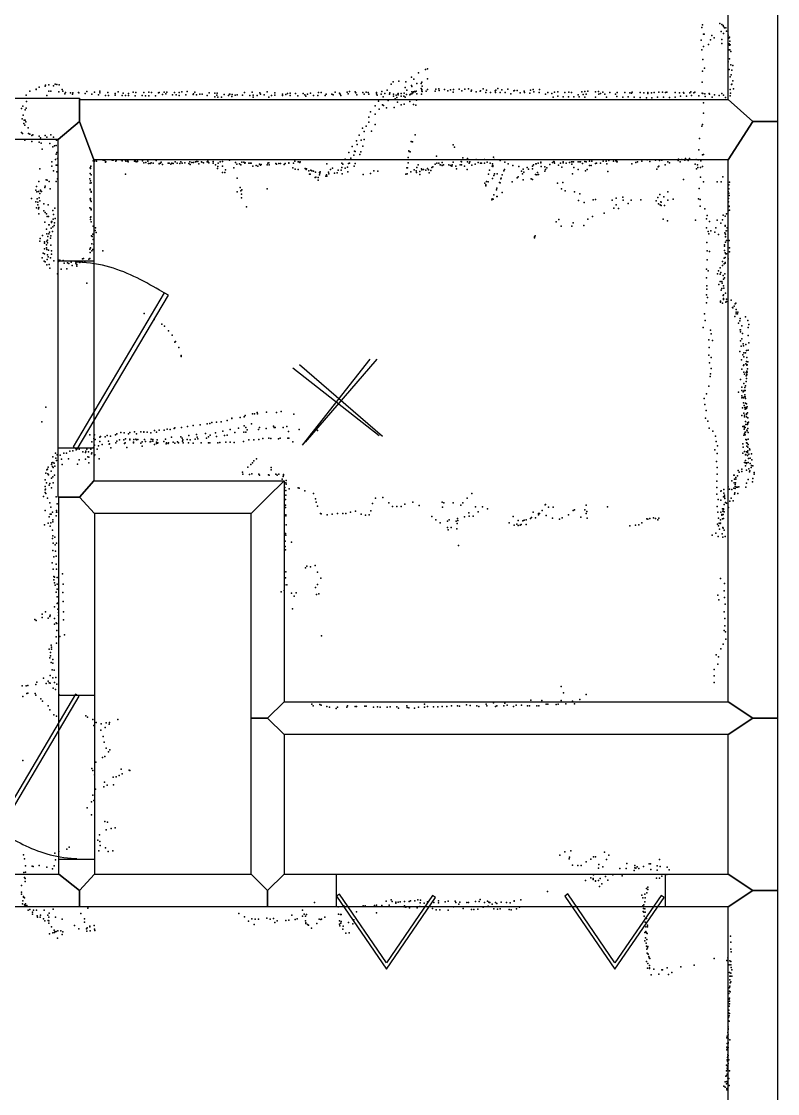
# Model space of a CAD drawing. Header units: millimetres. Extents: x 862 to 13566, y -25564 to -1880.
# Drawn here: x 10807 to 13566, y -9311 to -5397 of the extents above; entities that cross this region are included whole.
import ezdxf

# ---------------------------------------------------------------- set-up
doc = ezdxf.new("R2010")
doc.units = ezdxf.units.MM
for name, color, linetype in [('DOORS', 7, 'Continuous'), ('P', 9, 'Continuous'), ('PANOS', 10, 'Continuous'), ('ROOMS', 1, 'Continuous'), ('WALLS', 3, 'Continuous')]:
    doc.layers.add(name, color=color, linetype=linetype)

# ---------------------------------------------------------------- blocks, each defined once
blk = doc.blocks.new('7-Bifold_42')
for points in [[(-898.992, 30.3406), (-625.387, 430.985)], [(-625.387, 430.985), (-356.55, 38.1576), (-373.055, 26.8622)], [(350.975, 30.1593), (624.58, 430.804)], [(624.58, 430.804), (893.417, 37.9763), (876.912, 26.6809)], [(-625.37, 395.547), (-882.476, 19.0615), (-898.992, 30.3406)], [(-373.055, 26.8622), (-625.37, 395.547)], [(624.597, 395.366), (367.491, 18.8802), (350.975, 30.1593)], [(876.912, 26.6809), (624.597, 395.366)]]:
    blk.add_lwpolyline(points)
blk = doc.blocks.new('1-Standard_3C')
for points in [[(-403.982, 5.64828), (253.382, 394.931), (263.573, 377.722), (-393.791, -11.5606), (-403.982, 5.64828)], [(263.573, 377.722), (275.367, 357.142), (283.15, 343.495), (290.844, 329.879), (298.429, 316.269), (305.882, 302.642), (313.184, 288.973), (320.313, 275.239), (327.249, 261.416), (333.971, 247.479), (340.456, 233.405), (346.686, 219.17), (352.638, 204.75), (358.291, 190.121), (363.626, 175.258), (368.62, 160.139), (373.253, 144.738), (377.503, 129.032), (381.351, 112.998), (384.774, 96.6102), (387.752, 79.8457), (390.265, 62.6802), (392.29, 45.0899), (393.807, 27.0508), (395.085, -0.90191)]]:
    blk.add_lwpolyline(points)

msp = doc.modelspace()

# ---------------------------------------------------------------- linework, layer by layer
at = {"layer": 'DOORS'}
for points in [[(11070.5, -6271.29), (11070.5, -6954.88), (10940.5, -6954.88), (10940.5, -6271.29), (11070.5, -6271.29)], [(11073.5, -7856.06), (11073.5, -8456.06), (10943.5, -8456.06), (10943.5, -7856.06), (11073.5, -7856.06)], [(11955.9, -8509.93), (13155.9, -8509.93), (13155.9, -8629.93), (11955.9, -8629.93), (11955.9, -8509.93)]]:
    msp.add_lwpolyline(points, dxfattribs=at)
at = {"layer": 'P'}
for p in [(13289, -5419), (13292, -5409), (13355, -5405), (13360, -5434), (13363, -5408), (13367, -5412), (13369, -5415), (13372, -5420), (13377, -5420), (13380, -5433), (13287, -5465), (13295, -5443), (13298, -5443), (13321, -5464), (13326, -5448), (13335, -5457), (13362, -5463), (13362, -5477), (13369, -5441), (13386, -5447), (13388, -5458), (13389, -5479), (13391, -5455), (13392, -5469), (13290, -5501), (13296, -5488), (13314, -5481), (13388, -5501), (13391, -5484), (13392, -5501), (13393, -5483), (13395, -5507), (13293, -5536), (13386, -5545), (13391, -5534), (13395, -5555), (12256, -5585), (12281, -5573), (12289, -5570), (13292, -5578), (13299, -5568), (13389, -5572), (13397, -5592), (13399, -5575), (13402, -5558), (10894, -5633), (10895, -5630), (10907, -5629), (10924, -5632), (10930, -5626), (10936, -5627), (10945, -5629), (12156, -5626), (12163, -5617), (12184, -5615), (12210, -5617), (12230, -5601), (12230, -5631), (12231, -5635), (12239, -5608), (12250, -5624), (12265, -5624), (12268, -5619), (12269, -5633), (12289, -5606), (13291, -5619), (13393, -5599), (13398, -5627), (13399, -5626), (13403, -5614), (10824, -5666), (10838, -5652), (10861, -5644), (10861, -5645), (10872, -5637), (10900, -5667), (10907, -5651), (10914, -5652), (10943, -5654), (10955, -5646), (10958, -5651), (10965, -5661), (10968, -5657), (10986, -5658), (10993, -5663), (10995, -5658), (11015, -5657), (11016, -5658), (11040, -5660), (11045, -5653), (11064, -5662), (11074, -5655), (11088, -5665), (11093, -5652), (11093, -5658), (11113, -5668), (11122, -5657), (11125, -5667), (11149, -5660), (11149, -5666), (11160, -5654), (11174, -5667), (11178, -5659), (11186, -5668), (11197, -5660), (11198, -5667), (11215, -5655), (11222, -5669), (11224, -5657), (11247, -5667), (11253, -5656), (11260, -5669), (11272, -5655), (11272, -5669), (11281, -5656), (11296, -5669), (11307, -5658), (11309, -5656), (11321, -5664), (11328, -5655), (11334, -5661), (11337, -5655), (11358, -5665), (11365, -5656), (11372, -5665), (11382, -5657), (11383, -5667), (11392, -5654), (11407, -5665), (11411, -5653), (11433, -5664), (11435, -5661), (11439, -5655), (11446, -5665), (11458, -5663), (11466, -5662), (11485, -5667), (11492, -5658), (11512, -5659), (11512, -5672), (11520, -5666), (11521, -5659), (11524, -5673), (11537, -5673), (11547, -5664), (11562, -5668), (11566, -5663), (11567, -5662), (11575, -5671), (11576, -5664), (11587, -5666), (11594, -5665), (11613, -5666), (11621, -5656), (11640, -5668), (11649, -5655), (11653, -5666), (11653, -5673), (11667, -5668), (11677, -5658), (11679, -5663), (11692, -5665), (11704, -5654), (11710, -5674), (11719, -5667), (11732, -5658), (11732, -5666), (11760, -5662), (11760, -5667), (11772, -5664), (11778, -5660), (11787, -5668), (11788, -5659), (11807, -5660), (11815, -5669), (11835, -5660), (11841, -5665), (11845, -5670), (11851, -5662), (11862, -5659), (11872, -5667), (11888, -5668), (11891, -5656), (11900, -5656), (11915, -5667), (11919, -5663), (11939, -5662), (11944, -5665), (11952, -5655), (11967, -5659), (11970, -5663), (11972, -5667), (11995, -5655), (11999, -5661), (12004, -5653), (12024, -5654), (12027, -5658), (12031, -5665), (12052, -5656), (12058, -5662), (12065, -5655), (12072, -5656), (12074, -5662), (12102, -5657), (12103, -5661), (12105, -5666), (12119, -5663), (12122, -5653), (12127, -5672), (12133, -5660), (12141, -5648), (12150, -5662), (12151, -5658), (12164, -5670), (12165, -5662), (12174, -5666), (12176, -5675), (12180, -5663), (12181, -5665), (12182, -5660), (12192, -5660), (12193, -5670), (12202, -5670), (12203, -5659), (12207, -5638), (12207, -5673), (12212, -5664), (12213, -5648), (12224, -5665), (12226, -5662), (12231, -5654), (12231, -5661), (12235, -5658), (12238, -5654), (12241, -5653), (12243, -5654), (12247, -5652), (12249, -5661), (12265, -5642), (12266, -5662), (12268, -5645), (12268, -5647), (12268, -5652), (12269, -5653), (12284, -5652), (12289, -5645), (12316, -5652), (12319, -5644), (12330, -5643), (12331, -5649), (12351, -5645), (12363, -5650), (12373, -5647), (12382, -5655), (12383, -5645), (12404, -5644), (12414, -5650), (12425, -5644), (12438, -5643), (12448, -5652), (12449, -5648), (12466, -5654), (12481, -5652), (12482, -5650), (12492, -5643), (12501, -5656), (12504, -5648), (12518, -5656), (12535, -5650), (12537, -5657), (12538, -5648), (12545, -5642), (12554, -5656), (12560, -5647), (12572, -5657), (12581, -5644), (12593, -5661), (12604, -5650), (12606, -5649), (12616, -5649), (12626, -5658), (12641, -5652), (12643, -5657), (12662, -5659), (12664, -5648), (12674, -5646), (12677, -5654), (12696, -5656), (12697, -5646), (12719, -5663), (12728, -5657), (12742, -5660), (12747, -5673), (12752, -5655), (12764, -5654), (12764, -5670), (12784, -5672), (12789, -5656), (12803, -5672), (12804, -5655), (12814, -5656), (12822, -5672), (12838, -5665), (12842, -5672), (12851, -5654), (12857, -5664), (12862, -5653), (12862, -5673), (12868, -5662), (12873, -5651), (12901, -5654), (12901, -5674), (12913, -5653), (12914, -5662), (12920, -5660), (12928, -5655), (12935, -5663), (12941, -5674), (12954, -5657), (12974, -5662), (12979, -5671), (12980, -5656), (13001, -5673), (13008, -5657), (13021, -5672), (13027, -5658), (13033, -5659), (13035, -5655), (13043, -5674), (13064, -5657), (13065, -5675), (13078, -5658), (13092, -5656), (13093, -5660), (13106, -5658), (13115, -5657), (13128, -5674), (13132, -5655), (13146, -5655), (13150, -5674), (13157, -5657), (13162, -5655), (13172, -5675), (13192, -5657), (13192, -5673), (13208, -5658), (13212, -5670), (13222, -5657), (13224, -5659), (13233, -5670), (13246, -5658), (13249, -5654), (13252, -5667), (13260, -5658), (13264, -5655), (13278, -5669), (13291, -5659), (13293, -5660), (13301, -5661), (13302, -5671), (13316, -5660), (13317, -5662), (13327, -5673), (13336, -5665), (13353, -5668), (13362, -5660), (13369, -5666), (13376, -5675), (13393, -5645), (13393, -5669), (13394, -5659), (13405, -5643), (10812, -5706), (10824, -5714), (10825, -5689), (12098, -5705), (12110, -5688), (12124, -5702), (12128, -5704), (12139, -5713), (12145, -5686), (12167, -5711), (12170, -5679), (12179, -5692), (12193, -5701), (12203, -5699), (12224, -5689), (12237, -5700), (12246, -5703), (12248, -5685), (13088, -5676), (13107, -5676), (13295, -5694), (10807, -5715), (10810, -5753), (10813, -5739), (10821, -5720), (12074, -5747), (12080, -5727), (12097, -5735), (12112, -5717), (13295, -5732), (10816, -5770), (10817, -5757), (10819, -5776), (10820, -5757), (10823, -5763), (10831, -5785), (12051, -5787), (12065, -5779), (12074, -5765), (12098, -5773), (13290, -5779), (13292, -5773), (10807, -5803), (10811, -5806), (10819, -5830), (10833, -5806), (10837, -5809), (10845, -5813), (10849, -5811), (10872, -5816), (10876, -5822), (10893, -5813), (10899, -5820), (10914, -5811), (10924, -5819), (10935, -5830), (12039, -5812), (12046, -5830), (12058, -5799), (12058, -5828), (12084, -5798), (12244, -5811), (13281, -5825), (10845, -5835), (10871, -5838), (10879, -5841), (10882, -5863), (10910, -5843), (10922, -5855), (10927, -5851), (10934, -5850), (12014, -5853), (12022, -5871), (12029, -5833), (12032, -5846), (12052, -5852), (12220, -5870), (12229, -5835), (12232, -5836), (12234, -5837), (12382, -5848), (12387, -5856), (13279, -5866), (10918, -5909), (10931, -5901), (10933, -5882), (10936, -5875), (10939, -5897), (11069, -5906), (11074, -5907), (11075, -5903), (11081, -5907), (11105, -5903), (11111, -5905), (11115, -5909), (11138, -5904), (11141, -5904), (11151, -5907), (11152, -5905), (11171, -5902), (11174, -5906), (11187, -5905), (11188, -5907), (11194, -5907), (11195, -5905), (11196, -5909), (11219, -5907), (11223, -5907), (11226, -5910), (11230, -5907), (11230, -5908), (11249, -5906), (11268, -5907), (11298, -5905), (11368, -5910), (11388, -5910), (11421, -5910), (11442, -5910), (11446, -5908), (11451, -5908), (11464, -5909), (11484, -5910), (11487, -5907), (11507, -5908), (11532, -5910), (11541, -5908), (11566, -5904), (11804, -5907), (11817, -5910), (11818, -5910), (11824, -5909), (11988, -5900), (12001, -5875), (12009, -5896), (12020, -5885), (12024, -5872), (12042, -5883), (12045, -5873), (12218, -5894), (12221, -5872), (12225, -5873), (12321, -5889), (12411, -5908), (12413, -5909), (12418, -5895), (12435, -5897), (12435, -5910), (12443, -5910), (12466, -5901), (12497, -5901), (12529, -5892), (12532, -5901), (12554, -5905), (12749, -5908), (12751, -5909), (12783, -5909), (12814, -5909), (12816, -5910), (12821, -5910), (12838, -5910), (12844, -5909), (12847, -5909), (12862, -5908), (12868, -5910), (12880, -5907), (12888, -5907), (12930, -5907), (12940, -5907), (12950, -5905), (12967, -5907), (12976, -5906), (12978, -5905), (12979, -5910), (12981, -5910), (13055, -5910), (13070, -5907), (13090, -5902), (13100, -5908), (13121, -5904), (13135, -5905), (13143, -5903), (13166, -5910), (13203, -5905), (13204, -5900), (13211, -5909), (13216, -5901), (13227, -5904), (13230, -5898), (13240, -5905), (13245, -5897), (13269, -5901), (13276, -5902), (13286, -5906), (13292, -5884), (13296, -5883), (10874, -5935), (10918, -5926), (10924, -5942), (10933, -5922), (10936, -5922), (10936, -5946), (11058, -5931), (11059, -5934), (11060, -5925), (11060, -5927), (11113, -5911), (11254, -5913), (11261, -5912), (11271, -5916), (11276, -5916), (11280, -5913), (11288, -5915), (11309, -5916), (11309, -5917), (11314, -5915), (11317, -5911), (11321, -5919), (11342, -5915), (11344, -5915), (11346, -5914), (11352, -5918), (11356, -5914), (11360, -5916), (11375, -5914), (11385, -5916), (11393, -5914), (11403, -5913), (11418, -5916), (11423, -5919), (11429, -5912), (11435, -5912), (11454, -5917), (11465, -5911), (11471, -5913), (11489, -5912), (11491, -5913), (11506, -5915), (11515, -5921), (11522, -5934), (11524, -5927), (11525, -5915), (11540, -5926), (11540, -5948), (11549, -5949), (11551, -5939), (11582, -5931), (11588, -5912), (11593, -5918), (11602, -5917), (11608, -5920), (11611, -5911), (11618, -5911), (11622, -5914), (11623, -5913), (11637, -5914), (11642, -5915), (11645, -5915), (11651, -5925), (11663, -5923), (11670, -5925), (11675, -5918), (11679, -5922), (11682, -5919), (11703, -5921), (11706, -5914), (11710, -5913), (11711, -5921), (11735, -5916), (11738, -5918), (11746, -5916), (11752, -5916), (11765, -5919), (11769, -5916), (11782, -5913), (11783, -5914), (11797, -5932), (11799, -5914), (11806, -5936), (11816, -5938), (11823, -5912), (11842, -5934), (11846, -5937), (11847, -5935), (11856, -5943), (11863, -5940), (11867, -5943), (11873, -5944), (11880, -5947), (11895, -5949), (11897, -5946), (11921, -5917), (11927, -5947), (11934, -5937), (11942, -5933), (11963, -5940), (11974, -5940), (11976, -5915), (11976, -5930), (11980, -5918), (11988, -5933), (11996, -5929), (11998, -5946), (12000, -5916), (12004, -5915), (12021, -5926), (12025, -5916), (12093, -5943), (12107, -5944), (12213, -5932), (12216, -5931), (12218, -5913), (12228, -5946), (12240, -5939), (12247, -5942), (12248, -5948), (12250, -5930), (12255, -5920), (12261, -5945), (12267, -5935), (12268, -5939), (12274, -5937), (12283, -5940), (12289, -5934), (12292, -5939), (12301, -5941), (12304, -5930), (12308, -5928), (12317, -5918), (12322, -5914), (12330, -5914), (12335, -5920), (12336, -5921), (12342, -5912), (12342, -5923), (12347, -5920), (12366, -5921), (12373, -5923), (12377, -5926), (12379, -5921), (12382, -5911), (12392, -5925), (12394, -5935), (12408, -5920), (12413, -5920), (12424, -5926), (12433, -5937), (12441, -5915), (12450, -5922), (12463, -5918), (12473, -5912), (12482, -5914), (12485, -5915), (12496, -5915), (12506, -5911), (12515, -5940), (12517, -5914), (12524, -5925), (12526, -5917), (12527, -5923), (12527, -5927), (12567, -5943), (12569, -5938), (12571, -5911), (12583, -5917), (12600, -5923), (12622, -5927), (12632, -5944), (12638, -5936), (12640, -5947), (12652, -5930), (12657, -5936), (12671, -5925), (12672, -5935), (12675, -5920), (12684, -5917), (12685, -5917), (12690, -5949), (12692, -5915), (12702, -5911), (12702, -5913), (12703, -5927), (12716, -5944), (12717, -5928), (12719, -5937), (12724, -5932), (12735, -5919), (12744, -5912), (12752, -5914), (12766, -5922), (12774, -5915), (12779, -5929), (12783, -5913), (12794, -5914), (12806, -5912), (12815, -5918), (12822, -5930), (12838, -5938), (12854, -5916), (12865, -5942), (12871, -5938), (12879, -5923), (12886, -5923), (12902, -5916), (12905, -5914), (12920, -5915), (12943, -5917), (12947, -5945), (13034, -5917), (13049, -5912), (13125, -5936), (13130, -5928), (13132, -5925), (13156, -5921), (13172, -5913), (13265, -5918), (13270, -5935), (13274, -5920), (13275, -5930), (13285, -5930), (13292, -5927), (10870, -5981), (10897, -5975), (10901, -5977), (10908, -5981), (10933, -5981), (10938, -5972), (11056, -5972), (11058, -5952), (11058, -5988), (11059, -5979), (11061, -5957), (11061, -5986), (11186, -5955), (11594, -5969), (11858, -5955), (11860, -5955), (11879, -5967), (11881, -5965), (11889, -5967), (11889, -5977), (11895, -5957), (11896, -5951), (11917, -5962), (11920, -5957), (11921, -5962), (11928, -5954), (11949, -5951), (11959, -5950), (11977, -5953), (12054, -5956), (12080, -5952), (12210, -5955), (12214, -5953), (12260, -5956), (12294, -5950), (12498, -5988), (12504, -5981), (12510, -5982), (12511, -5955), (12526, -5970), (12531, -5959), (12533, -5954), (12543, -5954), (12551, -5985), (12554, -5986), (12556, -5972), (12557, -5969), (12561, -5957), (12598, -5983), (12616, -5968), (12619, -5964), (12635, -5953), (12638, -5975), (12667, -5972), (12672, -5974), (12683, -5956), (12688, -5957), (12694, -5956), (12763, -5987), (12782, -5985), (12818, -5953), (13223, -5974), (13284, -5966), (13296, -5982), (13345, -5982), (13360, -5983), (13366, -5964), (13390, -5984), (10859, -6013), (10862, -6000), (10863, -6019), (10869, -6018), (10874, -6025), (10877, -6013), (10877, -6016), (10880, -6018), (10892, -6003), (10894, -5999), (10912, -6008), (11058, -6009), (11058, -6012), (11061, -6018), (11061, -6020), (11594, -6019), (11605, -6003), (11608, -6016), (11611, -6012), (11704, -6008), (12501, -5993), (12501, -5997), (12540, -6012), (12541, -6006), (12561, -6021), (12778, -6008), (12791, -6016), (12825, -6019), (12844, -6027), (13166, -6019), (13280, -6007), (13386, -5994), (13386, -6018), (13388, -5993), (13388, -6008), (13388, -6024), (10843, -6043), (10860, -6056), (10864, -6045), (10867, -6057), (10867, -6066), (10872, -6041), (10874, -6052), (10889, -6063), (11058, -6045), (11059, -6043), (11059, -6050), (11061, -6054), (11610, -6028), (11610, -6041), (12523, -6048), (12524, -6045), (12528, -6046), (12530, -6030), (12542, -6036), (12543, -6036), (12840, -6051), (12860, -6058), (12893, -6048), (12901, -6047), (12962, -6050), (12977, -6042), (12977, -6066), (13001, -6039), (13002, -6050), (13021, -6062), (13031, -6049), (13067, -6048), (13123, -6052), (13129, -6040), (13131, -6063), (13136, -6029), (13138, -6066), (13140, -6056), (13141, -6057), (13151, -6037), (13165, -6050), (13185, -6046), (13277, -6045), (13283, -6047), (13387, -6043), (13387, -6056), (13389, -6032), (10862, -6077), (10869, -6081), (10870, -6076), (10870, -6100), (10889, -6089), (10894, -6095), (10898, -6099), (10904, -6067), (10922, -6087), (10924, -6102), (10929, -6079), (11057, -6078), (11060, -6080), (11061, -6083), (11061, -6085), (11628, -6074), (12933, -6097), (12968, -6079), (12985, -6080), (13141, -6069), (13153, -6069), (13283, -6071), (13301, -6081), (13309, -6105), (13367, -6104), (13379, -6099), (13385, -6088), (13389, -6071), (13389, -6073), (13391, -6086), (10892, -6130), (10901, -6109), (10906, -6109), (10907, -6139), (10908, -6139), (10917, -6128), (10917, -6131), (10918, -6128), (10923, -6119), (10926, -6142), (10928, -6132), (10930, -6116), (11059, -6113), (11059, -6120), (11060, -6110), (11061, -6129), (11068, -6145), (12758, -6129), (12768, -6120), (12776, -6144), (12815, -6145), (12820, -6132), (12859, -6142), (12874, -6119), (12891, -6109), (13148, -6119), (13164, -6125), (13266, -6122), (13306, -6118), (13317, -6127), (13346, -6122), (13359, -6134), (13365, -6121), (13375, -6108), (13375, -6142), (13375, -6145), (10884, -6178), (10898, -6156), (10900, -6172), (10903, -6182), (10907, -6173), (10909, -6166), (10914, -6180), (10915, -6152), (10920, -6164), (10922, -6147), (11062, -6180), (11065, -6182), (11067, -6174), (11076, -6160), (11077, -6151), (11079, -6167), (12679, -6184), (12681, -6180), (13306, -6151), (13313, -6164), (13315, -6172), (13322, -6162), (13337, -6166), (13341, -6150), (13350, -6175), (13373, -6169), (13376, -6174), (13376, -6182), (13376, -6183), (13378, -6161), (13382, -6150), (13384, -6161), (10874, -6199), (10875, -6189), (10891, -6202), (10891, -6206), (10898, -6213), (10898, -6223), (10899, -6199), (10902, -6196), (10902, -6205), (10913, -6188), (10914, -6214), (11064, -6209), (11068, -6193), (11071, -6210), (12679, -6187), (13308, -6204), (13372, -6213), (13372, -6218), (13376, -6203), (13379, -6197), (13389, -6197), (10882, -6260), (10886, -6243), (10891, -6227), (10891, -6246), (10899, -6230), (10902, -6249), (10905, -6257), (10906, -6232), (10913, -6260), (10916, -6234), (10917, -6247), (11033, -6262), (11056, -6229), (11056, -6262), (11058, -6240), (11059, -6224), (11064, -6234), (11067, -6230), (11104, -6235), (13309, -6235), (13317, -6237), (13371, -6261), (13372, -6233), (13374, -6242), (13375, -6259), (13377, -6246), (13379, -6246), (13390, -6238), (13391, -6224), (10890, -6272), (10893, -6275), (10900, -6286), (10901, -6266), (10908, -6285), (10911, -6298), (10925, -6271), (10942, -6269), (10942, -6274), (10947, -6269), (10952, -6301), (10959, -6270), (10963, -6279), (10973, -6300), (10975, -6278), (10980, -6281), (10988, -6276), (10992, -6288), (11004, -6274), (11005, -6279), (11008, -6284), (11009, -6285), (11009, -6290), (11015, -6272), (11020, -6277), (11028, -6273), (11030, -6264), (11038, -6273), (11053, -6265), (13307, -6301), (13309, -6267), (13356, -6297), (13365, -6273), (13365, -6288), (13371, -6282), (13374, -6277), (13375, -6279), (13386, -6264), (10938, -6318), (13306, -6333), (13312, -6307), (13347, -6318), (13350, -6307), (13356, -6320), (13359, -6314), (13367, -6324), (13368, -6338), (13372, -6333), (13373, -6319), (11046, -6353), (13308, -6362), (13308, -6375), (13352, -6357), (13356, -6346), (13360, -6378), (13362, -6372), (13363, -6346), (13364, -6352), (13368, -6362), (13370, -6371), (13306, -6395), (13310, -6405), (13357, -6418), (13367, -6398), (13368, -6408), (13368, -6412), (13369, -6395), (13376, -6389), (13380, -6411), (13380, -6419), (13397, -6415), (13306, -6424), (13357, -6422), (13365, -6426), (13377, -6422), (13401, -6441), (13402, -6442), (13407, -6437), (13411, -6428), (13413, -6425), (13415, -6449), (13415, -6458), (11255, -6463), (11291, -6485), (13299, -6464), (13302, -6489), (13410, -6474), (13415, -6465), (13419, -6465), (13421, -6459), (13428, -6490), (13429, -6482), (13449, -6476), (13457, -6489), (11319, -6502), (11329, -6510), (11344, -6526), (13294, -6514), (13321, -6524), (13423, -6498), (13429, -6523), (13430, -6523), (13430, -6530), (13435, -6508), (13438, -6536), (13459, -6515), (13461, -6503), (11357, -6542), (11367, -6568), (11369, -6565), (13315, -6560), (13323, -6538), (13328, -6562), (13430, -6563), (13435, -6556), (13440, -6574), (13459, -6543), (13461, -6570), (11381, -6588), (13316, -6588), (13428, -6602), (13433, -6582), (13439, -6614), (13441, -6581), (13443, -6607), (13449, -6607), (13450, -6577), (13453, -6598), (13459, -6597), (11390, -6617), (11390, -6620), (13315, -6616), (13317, -6643), (13324, -6624), (13434, -6633), (13441, -6653), (13443, -6621), (13443, -6651), (13450, -6647), (13453, -6639), (13454, -6624), (13454, -6652), (13455, -6651), (13457, -6640), (13320, -6693), (13321, -6683), (13323, -6664), (13435, -6667), (13443, -6678), (13445, -6685), (13451, -6679), (13451, -6691), (13454, -6674), (13454, -6685), (13454, -6687), (13455, -6678), (13456, -6665), (13315, -6728), (13431, -6704), (13436, -6732), (13443, -6719), (13449, -6727), (13451, -6712), (13452, -6700), (13306, -6756), (13423, -6751), (13435, -6771), (13436, -6745), (13436, -6764), (13439, -6770), (13440, -6749), (13441, -6748), (13442, -6771), (13444, -6745), (13445, -6768), (13446, -6734), (13446, -6760), (13447, -6744), (13447, -6767), (10896, -6805), (13298, -6773), (13301, -6795), (13438, -6808), (13442, -6790), (13444, -6799), (13446, -6807), (13449, -6773), (13449, -6791), (13450, -6806), (13453, -6793), (13453, -6810), (13455, -6804), (11575, -6846), (11575, -6847), (11605, -6843), (11619, -6841), (11623, -6836), (11650, -6830), (11657, -6829), (11667, -6825), (11668, -6829), (11701, -6824), (11737, -6825), (11754, -6821), (11801, -6831), (13303, -6845), (13305, -6817), (13435, -6836), (13443, -6827), (13445, -6835), (13445, -6840), (13447, -6813), (13452, -6830), (13452, -6832), (13453, -6840), (13456, -6826), (13457, -6844), (10881, -6859), (11339, -6885), (11350, -6887), (11364, -6883), (11367, -6881), (11391, -6879), (11413, -6876), (11433, -6872), (11459, -6870), (11484, -6866), (11494, -6865), (11501, -6861), (11519, -6860), (11536, -6859), (11557, -6854), (11568, -6887), (11599, -6882), (11619, -6873), (11626, -6879), (11631, -6888), (11646, -6866), (11672, -6887), (11676, -6879), (11700, -6883), (11726, -6875), (11729, -6880), (11733, -6880), (11762, -6879), (11775, -6876), (11820, -6887), (13311, -6856), (13316, -6882), (13439, -6876), (13444, -6875), (13444, -6886), (13445, -6879), (13447, -6879), (13449, -6858), (13450, -6869), (13456, -6862), (13456, -6869), (13457, -6883), (13458, -6863), (13460, -6860), (11057, -6906), (11071, -6920), (11073, -6906), (11076, -6923), (11093, -6915), (11095, -6912), (11112, -6913), (11120, -6909), (11132, -6911), (11150, -6906), (11155, -6903), (11165, -6924), (11169, -6898), (11181, -6924), (11182, -6899), (11187, -6921), (11198, -6903), (11202, -6924), (11203, -6898), (11203, -6922), (11217, -6923), (11220, -6895), (11224, -6922), (11227, -6902), (11227, -6924), (11232, -6923), (11243, -6895), (11253, -6895), (11254, -6896), (11256, -6923), (11266, -6896), (11279, -6899), (11280, -6922), (11286, -6923), (11292, -6891), (11300, -6896), (11302, -6924), (11310, -6889), (11328, -6889), (11333, -6922), (11355, -6915), (11388, -6913), (11393, -6919), (11396, -6925), (11412, -6923), (11418, -6909), (11422, -6924), (11441, -6922), (11446, -6905), (11448, -6915), (11451, -6921), (11478, -6901), (11482, -6918), (11490, -6914), (11495, -6907), (11515, -6899), (11519, -6912), (11542, -6893), (11548, -6909), (11558, -6907), (11586, -6898), (11618, -6896), (11626, -6896), (11637, -6925), (11655, -6924), (11673, -6923), (11688, -6920), (11709, -6919), (11717, -6920), (11745, -6921), (11751, -6918), (11779, -6918), (11781, -6894), (11782, -6918), (11863, -6904), (11887, -6891), (13330, -6893), (13339, -6911), (13443, -6908), (13445, -6901), (13447, -6906), (13448, -6896), (13449, -6896), (13450, -6923), (13453, -6925), (13454, -6889), (13455, -6892), (13459, -6898), (13459, -6922), (10984, -6966), (10995, -6965), (11006, -6961), (11017, -6959), (11042, -6966), (11046, -6959), (11060, -6959), (11064, -6932), (11070, -6952), (11074, -6944), (11083, -6959), (11088, -6947), (11093, -6930), (11101, -6942), (11125, -6929), (11127, -6940), (11128, -6939), (11133, -6954), (11151, -6936), (11155, -6929), (11183, -6938), (11185, -6935), (11191, -6952), (11216, -6933), (11216, -6936), (11243, -6937), (11247, -6948), (11248, -6932), (11259, -6930), (11276, -6932), (11279, -6930), (11286, -6929), (11293, -6942), (11300, -6933), (11300, -6938), (11303, -6937), (11305, -6936), (11327, -6930), (11335, -6939), (11336, -6935), (11342, -6938), (11344, -6936), (11360, -6933), (11367, -6937), (11376, -6932), (11380, -6936), (11394, -6929), (11397, -6936), (11416, -6936), (11433, -6937), (11463, -6936), (11489, -6935), (11494, -6935), (11523, -6935), (11531, -6934), (11553, -6933), (11568, -6933), (11583, -6934), (11617, -6930), (11797, -6932), (13337, -6961), (13342, -6931), (13347, -6946), (13439, -6939), (13440, -6951), (13445, -6967), (13453, -6936), (13454, -6948), (13455, -6937), (13457, -6951), (13457, -6965), (13458, -6942), (13463, -6957), (13465, -6961), (10921, -6986), (10931, -6973), (10932, -6992), (10935, -7000), (10937, -6979), (10948, -6980), (10953, -6995), (10962, -6973), (10971, -6973), (10979, -6994), (11017, -6998), (11031, -6968), (11041, -6971), (11041, -6995), (11049, -6986), (11052, -6968), (11053, -6988), (11062, -6976), (11064, -6972), (11072, -6983), (11075, -6979), (11090, -6994), (11655, -7001), (11664, -6994), (13343, -7004), (13345, -6975), (13439, -6973), (13449, -6979), (13449, -7000), (13450, -6978), (13453, -6968), (13456, -6971), (13456, -6982), (13460, -6993), (13461, -6977), (13466, -6991), (13471, -6976), (13472, -6997), (10900, -7034), (10902, -7032), (10904, -7024), (10915, -7039), (10917, -7015), (10918, -7009), (10920, -7022), (10921, -7007), (10923, -7026), (10926, -7010), (10929, -7021), (10955, -7014), (11011, -7013), (11053, -7008), (11613, -7043), (11633, -7024), (11644, -7014), (11650, -7009), (11718, -7026), (11718, -7034), (13346, -7026), (13422, -7036), (13426, -7043), (13435, -7031), (13435, -7040), (13445, -7007), (13449, -7019), (13450, -7008), (13452, -7008), (13453, -7011), (13453, -7035), (13459, -7007), (13461, -7030), (13463, -7041), (13464, -7038), (13466, -7011), (13470, -7026), (13471, -7018), (13476, -7020), (13481, -7044), (10894, -7070), (10896, -7046), (10898, -7082), (10903, -7049), (10906, -7052), (10911, -7084), (10917, -7064), (10922, -7060), (10923, -7081), (10927, -7053), (11615, -7050), (11639, -7051), (11648, -7049), (11673, -7050), (11676, -7053), (11708, -7052), (11711, -7053), (11735, -7050), (11740, -7053), (11746, -7050), (11758, -7068), (11762, -7058), (11763, -7051), (11763, -7053), (11772, -7081), (11773, -7073), (13344, -7076), (13346, -7050), (13399, -7074), (13406, -7053), (13407, -7054), (13408, -7081), (13409, -7068), (13412, -7082), (13413, -7062), (13413, -7068), (13419, -7056), (13453, -7083), (13459, -7069), (13474, -7078), (13476, -7066), (13481, -7050), (10893, -7095), (10893, -7107), (10893, -7117), (10895, -7104), (10896, -7121), (10908, -7090), (10917, -7100), (11768, -7098), (11772, -7109), (11773, -7086), (11784, -7103), (11817, -7100), (11820, -7101), (11841, -7111), (11873, -7120), (12450, -7120), (13344, -7098), (13344, -7123), (13359, -7112), (13360, -7111), (13370, -7106), (13370, -7119), (13385, -7096), (13390, -7104), (13399, -7106), (13406, -7101), (13409, -7123), (13410, -7118), (13411, -7088), (13411, -7095), (13411, -7102), (13416, -7097), (13419, -7097), (13421, -7121), (13424, -7096), (13450, -7097), (10887, -7131), (10902, -7138), (10910, -7154), (10934, -7133), (10937, -7158), (11770, -7142), (11771, -7127), (11880, -7140), (11882, -7152), (12088, -7157), (12099, -7137), (12126, -7135), (12147, -7155), (12206, -7159), (12235, -7152), (12342, -7152), (12348, -7155), (12382, -7155), (12417, -7155), (12433, -7137), (12718, -7162), (12719, -7160), (13349, -7142), (13359, -7145), (13369, -7132), (13371, -7160), (13372, -7126), (13372, -7133), (13373, -7139), (13376, -7153), (13379, -7156), (13392, -7148), (13396, -7138), (13404, -7147), (10893, -7183), (10912, -7196), (10914, -7170), (10915, -7196), (10920, -7188), (10935, -7183), (10935, -7188), (10936, -7189), (11770, -7163), (11770, -7171), (11772, -7198), (11887, -7167), (11898, -7194), (11901, -7195), (11923, -7198), (11941, -7196), (11960, -7193), (11979, -7193), (11990, -7193), (12008, -7188), (12026, -7185), (12047, -7196), (12062, -7200), (12076, -7198), (12082, -7184), (12161, -7168), (12177, -7168), (12192, -7168), (12258, -7164), (12343, -7170), (12410, -7163), (12439, -7191), (12464, -7169), (12473, -7187), (12489, -7169), (12507, -7176), (12674, -7188), (12693, -7198), (12694, -7193), (12697, -7193), (12707, -7183), (12721, -7201), (12730, -7170), (12747, -7170), (12803, -7198), (12820, -7182), (12825, -7180), (12862, -7180), (12867, -7163), (12868, -7193), (12870, -7186), (12945, -7169), (13345, -7168), (13348, -7189), (13359, -7189), (13362, -7197), (13362, -7200), (13365, -7177), (13366, -7185), (13367, -7197), (13369, -7176), (13369, -7179), (13371, -7187), (13387, -7172), (10891, -7235), (10904, -7229), (10908, -7206), (10912, -7240), (10914, -7227), (10921, -7224), (10922, -7217), (10933, -7202), (11772, -7202), (11773, -7235), (12304, -7204), (12319, -7217), (12335, -7228), (12361, -7221), (12367, -7216), (12393, -7222), (12397, -7230), (12398, -7212), (12399, -7219), (12423, -7206), (12441, -7203), (12455, -7203), (12587, -7227), (12601, -7204), (12605, -7236), (12615, -7232), (12619, -7219), (12619, -7237), (12626, -7236), (12630, -7234), (12636, -7220), (12641, -7218), (12648, -7217), (12648, -7233), (12664, -7212), (12668, -7208), (12682, -7209), (12745, -7210), (12770, -7214), (12780, -7209), (12848, -7207), (12871, -7211), (13027, -7238), (13048, -7236), (13060, -7235), (13070, -7228), (13089, -7213), (13093, -7214), (13100, -7212), (13113, -7209), (13120, -7212), (13129, -7217), (13132, -7211), (13347, -7232), (13350, -7210), (13350, -7238), (13353, -7229), (13356, -7230), (13357, -7217), (13358, -7229), (13365, -7213), (13368, -7212), (10920, -7254), (10921, -7275), (10929, -7280), (11770, -7267), (11771, -7272), (12361, -7245), (12364, -7253), (12375, -7244), (12395, -7249), (13327, -7272), (13340, -7265), (13349, -7278), (13354, -7251), (13364, -7268), (13366, -7245), (13366, -7280), (13367, -7247), (13371, -7254), (13375, -7277), (10920, -7285), (10923, -7302), (10930, -7308), (10935, -7302), (11769, -7294), (11769, -7314), (11792, -7298), (12402, -7310), (10922, -7328), (10925, -7352), (10931, -7331), (10933, -7349), (11770, -7326), (10919, -7373), (10923, -7397), (10934, -7379), (10935, -7397), (11843, -7392), (11848, -7386), (11861, -7388), (11879, -7383), (10925, -7424), (10925, -7436), (10928, -7426), (10937, -7427), (10957, -7414), (11770, -7428), (11771, -7407), (11887, -7408), (11899, -7430), (13358, -7431), (10928, -7447), (10930, -7455), (10937, -7452), (10937, -7470), (10959, -7452), (11766, -7475), (11768, -7454), (11775, -7454), (11880, -7463), (11887, -7453), (13372, -7449), (10934, -7481), (10937, -7498), (10958, -7482), (11755, -7480), (11792, -7484), (11802, -7495), (11809, -7483), (11884, -7489), (11892, -7487), (13348, -7491), (13352, -7509), (13371, -7476), (13372, -7500), (10895, -7553), (10928, -7534), (10937, -7522), (10939, -7521), (10940, -7543), (10959, -7515), (10960, -7553), (11796, -7542), (13371, -7553), (13375, -7524), (10856, -7580), (10861, -7584), (10882, -7561), (10882, -7573), (10905, -7576), (10911, -7569), (10912, -7564), (10927, -7577), (10934, -7593), (10942, -7555), (10942, -7566), (10960, -7582), (13373, -7577), (10928, -7597), (10936, -7595), (10936, -7620), (13371, -7620), (13373, -7603), (13376, -7626), (10934, -7644), (10935, -7667), (10947, -7642), (10964, -7637), (11902, -7640), (13367, -7671), (13377, -7652), (10908, -7689), (10913, -7701), (10915, -7674), (10916, -7689), (10917, -7682), (13342, -7709), (13359, -7687), (10911, -7720), (10913, -7713), (10915, -7738), (10921, -7727), (10921, -7740), (13348, -7743), (13350, -7717), (10912, -7785), (10919, -7764), (10926, -7766), (13335, -7763), (13335, -7786), (10809, -7823), (10824, -7823), (10830, -7821), (10860, -7818), (10863, -7809), (10887, -7794), (10897, -7814), (10905, -7805), (10908, -7812), (10912, -7813), (10921, -7793), (10928, -7811), (10932, -7792), (10936, -7816), (12776, -7825), (13335, -7810), (10812, -7862), (10827, -7850), (10830, -7849), (10857, -7851), (10860, -7857), (10923, -7831), (10931, -7836), (10945, -7856), (12785, -7848), (12867, -7854), (10878, -7870), (10884, -7878), (10904, -7895), (11867, -7890), (11871, -7895), (11896, -7891), (11901, -7893), (11921, -7898), (11931, -7900), (11955, -7905), (11960, -7901), (11994, -7900), (11996, -7895), (12025, -7898), (12030, -7898), (12060, -7897), (12065, -7897), (12091, -7900), (12106, -7899), (12116, -7901), (12141, -7900), (12152, -7899), (12177, -7899), (12183, -7904), (12213, -7896), (12214, -7902), (12220, -7903), (12241, -7904), (12256, -7901), (12277, -7890), (12278, -7900), (12288, -7898), (12310, -7899), (12326, -7899), (12342, -7898), (12359, -7898), (12376, -7896), (12398, -7896), (12405, -7897), (12431, -7892), (12444, -7894), (12468, -7895), (12476, -7898), (12502, -7890), (12505, -7896), (12529, -7885), (12537, -7898), (12541, -7895), (12567, -7895), (12571, -7886), (12579, -7893), (12602, -7898), (12612, -7893), (12632, -7893), (12653, -7895), (12661, -7895), (12665, -7875), (12688, -7895), (12695, -7896), (12706, -7876), (12721, -7890), (12728, -7890), (12758, -7891), (12765, -7890), (12776, -7876), (12793, -7888), (12817, -7879), (12825, -7888), (12844, -7872), (10911, -7910), (10925, -7929), (10935, -7933), (11042, -7932), (11048, -7937), (11158, -7945), (11067, -7946), (11071, -7968), (11080, -7957), (11098, -7961), (11112, -7975), (11116, -7958), (11127, -7962), (11128, -7957), (11097, -7985), (11105, -8008), (11109, -8028), (11116, -8050), (11129, -8056), (10812, -8095), (11078, -8101), (11103, -8084), (11111, -8080), (11125, -8064), (11064, -8124), (11067, -8132), (11171, -8127), (11200, -8130), (11203, -8132), (11073, -8148), (11110, -8174), (11141, -8156), (11153, -8155), (11163, -8150), (11175, -8144), (11077, -8200), (11108, -8191), (11120, -8185), (11143, -8184), (11063, -8246), (11067, -8222), (11071, -8241), (11047, -8268), (11063, -8293), (11111, -8318), (11121, -8320), (11092, -8367), (11116, -8348), (11134, -8343), (11149, -8341), (10981, -8412), (11086, -8386), (11093, -8391), (11094, -8406), (11113, -8414), (10815, -8440), (10818, -8454), (10929, -8434), (10943, -8427), (10973, -8419), (11089, -8425), (11123, -8427), (11140, -8425), (12771, -8441), (12789, -8429), (12805, -8454), (12807, -8448), (12811, -8425), (12894, -8447), (12901, -8447), (12934, -8430), (12950, -8441), (10822, -8480), (10846, -8481), (10850, -8482), (10871, -8479), (10899, -8484), (10920, -8491), (10926, -8480), (10931, -8458), (12817, -8477), (12837, -8478), (12849, -8478), (12867, -8465), (12885, -8455), (12913, -8488), (12914, -8475), (12928, -8483), (12942, -8457), (12990, -8489), (13013, -8489), (13016, -8471), (13045, -8478), (13045, -8487), (13049, -8488), (13053, -8483), (13059, -8490), (13077, -8482), (13097, -8473), (13102, -8472), (13103, -8493), (13127, -8480), (13135, -8457), (13138, -8482), (13163, -8484), (10816, -8504), (10818, -8522), (10821, -8526), (10822, -8503), (12884, -8523), (12893, -8526), (12893, -8530), (12894, -8513), (12919, -8526), (12938, -8519), (12946, -8532), (12965, -8513), (12999, -8516), (13042, -8497), (13124, -8525), (13126, -8496), (13135, -8525), (13143, -8518), (13162, -8511), (13170, -8494), (10807, -8551), (10821, -8537), (12865, -8533), (12901, -8534), (12902, -8536), (12912, -8533), (12916, -8555), (12925, -8546), (13087, -8563), (13092, -8566), (13093, -8558), (10807, -8576), (10807, -8583), (10812, -8608), (10814, -8594), (10815, -8592), (10815, -8594), (10818, -8597), (12138, -8609), (12156, -8604), (12160, -8610), (12205, -8610), (12222, -8610), (12226, -8607), (12242, -8607), (12253, -8604), (12263, -8605), (12329, -8608), (12364, -8609), (12390, -8609), (12464, -8610), (12477, -8610), (12481, -8603), (12508, -8609), (12605, -8608), (12605, -8609), (12629, -8604), (12726, -8573), (13070, -8587), (13074, -8597), (13081, -8583), (13083, -8597), (13089, -8578), (10811, -8619), (10818, -8622), (10820, -8624), (10822, -8618), (10825, -8626), (10827, -8624), (10831, -8642), (10837, -8639), (10847, -8649), (10851, -8642), (10862, -8641), (10890, -8641), (10923, -8638), (11049, -8634), (11050, -8630), (11832, -8642), (11876, -8613), (11962, -8629), (11983, -8626), (12030, -8648), (12054, -8626), (12061, -8626), (12095, -8624), (12102, -8623), (12122, -8625), (12149, -8623), (12173, -8612), (12173, -8616), (12181, -8612), (12189, -8611), (12203, -8630), (12205, -8626), (12209, -8631), (12223, -8633), (12251, -8633), (12260, -8628), (12262, -8615), (12276, -8616), (12281, -8627), (12289, -8611), (12307, -8636), (12312, -8614), (12320, -8640), (12329, -8615), (12334, -8640), (12353, -8611), (12364, -8641), (12364, -8642), (12383, -8629), (12392, -8614), (12403, -8620), (12406, -8612), (12419, -8635), (12432, -8613), (12438, -8614), (12449, -8639), (12457, -8639), (12472, -8638), (12491, -8631), (12497, -8613), (12510, -8627), (12512, -8612), (12513, -8614), (12516, -8614), (12524, -8620), (12530, -8637), (12537, -8613), (12542, -8617), (12544, -8638), (12554, -8637), (12557, -8612), (12577, -8614), (12587, -8639), (12590, -8615), (12594, -8640), (12613, -8637), (12624, -8631), (13074, -8626), (13075, -8646), (13077, -8635), (13078, -8622), (13078, -8649), (13082, -8611), (13082, -8637), (13083, -8649), (10847, -8656), (10864, -8662), (10865, -8667), (10875, -8667), (10877, -8660), (10887, -8673), (10892, -8680), (10903, -8660), (10905, -8679), (10907, -8667), (10907, -8681), (10907, -8689), (10908, -8653), (10931, -8667), (10956, -8675), (11024, -8654), (11037, -8673), (11037, -8685), (11600, -8654), (11621, -8666), (11635, -8682), (11648, -8673), (11660, -8674), (11672, -8674), (11702, -8671), (11714, -8674), (11727, -8672), (11732, -8687), (11740, -8680), (11771, -8679), (11782, -8678), (11793, -8660), (11806, -8676), (11813, -8673), (11832, -8663), (11839, -8656), (11843, -8664), (11843, -8681), (11845, -8688), (11847, -8658), (11893, -8674), (11899, -8676), (11902, -8674), (11914, -8667), (11964, -8656), (11967, -8681), (11968, -8680), (11971, -8657), (11972, -8689), (11973, -8658), (11974, -8683), (12000, -8686), (12020, -8677), (12103, -8651), (13079, -8664), (13083, -8685), (13084, -8671), (13087, -8672), (10909, -8728), (10917, -8703), (10922, -8724), (10926, -8715), (10928, -8723), (10929, -8721), (10934, -8719), (10940, -8717), (10951, -8717), (10958, -8721), (11000, -8697), (11016, -8710), (11044, -8710), (11046, -8718), (11047, -8706), (11057, -8700), (11057, -8703), (11058, -8717), (11072, -8697), (11074, -8711), (11075, -8716), (11656, -8694), (11845, -8690), (11851, -8694), (11854, -8696), (11865, -8707), (11885, -8690), (11967, -8693), (11969, -8699), (11980, -8711), (11981, -8700), (11990, -8726), (12003, -8724), (12016, -8691), (13081, -8723), (13085, -8702), (13085, -8719), (13087, -8724), (13090, -8727), (13091, -8696), (13091, -8702), (10938, -8744), (10956, -8731), (13082, -8753), (13084, -8742), (13086, -8762), (13089, -8749), (13394, -8736), (13395, -8759), (13088, -8773), (13089, -8784), (13090, -8799), (13091, -8779), (13093, -8774), (13093, -8801), (13094, -8802), (13395, -8784), (13396, -8794), (13087, -8829), (13093, -8836), (13096, -8811), (13097, -8816), (13098, -8843), (13100, -8818), (13261, -8842), (13335, -8818), (13381, -8825), (13384, -8816), (13389, -8841), (13392, -8826), (13395, -8829), (13395, -8841), (13091, -8853), (13098, -8852), (13099, -8854), (13105, -8878), (13114, -8857), (13133, -8875), (13143, -8860), (13146, -8859), (13163, -8852), (13168, -8877), (13180, -8869), (13213, -8848), (13391, -8869), (13392, -8882), (13394, -8883), (13395, -8872), (13397, -8851), (13399, -8860), (13399, -8882), (13391, -8924), (13392, -8896), (13392, -8919), (13393, -8907), (13395, -8903), (13388, -8946), (13389, -8925), (13391, -8937), (13391, -8963), (13393, -8940), (13386, -8977), (13387, -8967), (13389, -8966), (13389, -8992), (13390, -8974), (13390, -8984), (13386, -9027), (13387, -9016), (13387, -9033), (13388, -9007), (13389, -9027), (13390, -9019), (13385, -9077), (13386, -9068), (13386, -9068), (13386, -9074), (13387, -9046), (13387, -9047), (13389, -9047), (13381, -9108), (13382, -9101), (13384, -9088), (13386, -9097), (13386, -9111), (13392, -9115), (13381, -9142), (13381, -9152), (13382, -9128), (13383, -9146), (13383, -9148), (13385, -9125), (13385, -9127), (13386, -9143), (13382, -9188), (13383, -9180), (13383, -9193), (13384, -9168), (13384, -9175), (13385, -9172), (13388, -9188), (13379, -9208), (13379, -9228), (13382, -9219), (13383, -9211), (13383, -9222), (13385, -9201), (13390, -9228), (13374, -9268), (13377, -9248), (13379, -9276), (13380, -9246), (13381, -9267), (13382, -9240), (13383, -9271), (13384, -9255), (13388, -9256), (13370, -9284), (13375, -9288), (13381, -9293), (13381, -9297), (13389, -9282)]:
    msp.add_point(p, dxfattribs=at)
at = {"layer": 'PANOS'}
for points in [[(12124.2, -6912.45), (11821.5, -6651.01)], [(12078, -6629.45), (11830.8, -6943.87)], [(12103.6, -6630.36), (11842.1, -6933.09)], [(12111.6, -6910.29), (11797.2, -6663.03)]]:
    msp.add_lwpolyline(points, dxfattribs=at)
at = {"layer": 'ROOMS'}
for points in [[(11018.5, -5682.54), (13385.7, -5682.54), (13385.7, -2060.29), (9970.12, -2060.29), (9970.27, -2930.29), (9970.27, -2930.29), (9970.27, -3914.49), (9970.27, -5677.54), (11018.5, -5677.54)], [(10940.5, -5827.54), (9970.27, -5827.54), (9970.27, -7092.36), (9970.27, -7619.54), (9970.27, -8509.93), (10943.5, -8509.93), (10943.5, -7133.68), (10940.5, -7133.68), (10940.5, -5827.54)], [(13385.7, -5902.54), (11070.5, -5902.54), (11070.5, -7073.68), (11765.1, -7073.68), (11765.3, -7880.64), (13385.7, -7880.64), (13385.7, -5902.54)], [(11073.5, -8509.93), (11645.2, -8509.93), (11645.3, -7940.62), (11645.3, -7940.62), (11645.2, -7193.68), (11073.5, -7193.68), (11073.5, -8509.93)], [(13385.7, -8509.93), (13385.7, -8000.64), (11765.3, -8000.64), (11765.2, -8509.93), (13385.7, -8509.93)], [(9970.27, -12586), (11191.2, -12585.9), (11191.2, -12585.9), (13385.7, -12586.9), (13385.7, -8629.93), (11705.1, -8629.93), (11018.5, -8629.93), (9970.27, -8629.93), (9970.27, -12586)]]:
    msp.add_lwpolyline(points, close=True, dxfattribs=at)
at = {"layer": 'WALLS'}
for points in [[(13385.7, -5682.54), (13385.7, -2060.29), (13475.7, -1970.29), (13565.7, -1880.29), (13565.7, -5762.54), (13475.7, -5762.54), (13385.7, -5682.54)], [(9970.27, -5677.54), (11018.5, -5677.54), (11018.5, -5762.54), (10940.5, -5827.54), (9970.27, -5827.54), (9900.27, -5762.54), (9970.27, -5677.54)], [(11018.5, -5682.54), (13385.7, -5682.54), (13475.7, -5762.54), (13385.7, -5902.54), (11070.5, -5902.54), (11018.5, -5762.54), (11018.5, -5682.54)], [(11070.5, -5902.54), (11070.5, -7073.68), (11018.5, -7133.68), (10940.5, -7133.68), (10940.5, -5827.54), (11018.5, -5762.54), (11070.5, -5902.54)], [(13385.7, -7880.64), (13385.7, -5902.54), (13475.7, -5762.54), (13565.7, -5762.54), (13565.7, -7940.64), (13475.7, -7940.64), (13385.7, -7880.64)], [(11645.2, -7193.68), (11073.5, -7193.68), (11018.5, -7133.68), (11070.5, -7073.68), (11765.1, -7073.68), (11705.1, -7133.68), (11645.2, -7193.68)], [(11645.3, -7940.62), (11645.2, -7193.68), (11705.1, -7133.68), (11765.1, -7073.68), (11765.3, -7880.64), (11705.3, -7940.64), (11645.3, -7940.62)], [(11073.5, -7193.68), (11073.5, -8509.93), (11018.5, -8569.93), (10943.5, -8509.93), (10943.5, -7133.68), (11018.5, -7133.68), (11073.5, -7193.68)], [(11765.3, -7880.64), (13385.7, -7880.64), (13475.7, -7940.64), (13385.7, -8000.64), (11765.3, -8000.64), (11705.3, -7940.64), (11765.3, -7880.64)], [(11645.2, -8509.93), (11645.3, -7940.62), (11705.3, -7940.64), (11765.3, -8000.64), (11765.2, -8509.93), (11705.1, -8569.93), (11645.2, -8509.93)], [(13385.7, -8509.93), (13385.7, -8000.64), (13475.7, -7940.64), (13565.7, -7940.64), (13565.7, -8569.93), (13475.7, -8569.93), (13385.7, -8509.93)], [(11018.5, -8629.93), (9970.27, -8629.93), (9900.27, -8569.93), (9970.27, -8509.93), (10943.5, -8509.93), (11018.5, -8569.93), (11018.5, -8629.93)], [(11073.5, -8509.93), (11645.2, -8509.93), (11705.1, -8569.93), (11705.1, -8629.93), (11018.5, -8629.93), (11018.5, -8569.93), (11073.5, -8509.93)], [(11765.2, -8509.93), (13385.7, -8509.93), (13475.7, -8569.93), (13385.7, -8629.93), (11705.1, -8629.93), (11705.1, -8569.93), (11765.2, -8509.93)], [(13385.7, -12586.9), (13385.7, -8629.93), (13475.7, -8569.93), (13565.7, -8569.93), (13565.7, -12661.9), (13475.7, -12661.9), (13385.7, -12586.9)]]:
    msp.add_lwpolyline(points, dxfattribs=at)

# ---------------------------------------------------------------- block references
at = {"layer": 'DOORS', "rotation": 270}
for p, xscale, yscale in [((11005.5, -6613.08), -0.854489, 0.854489), ((11008.5, -8156.06), 0.75, -0.75)]:
    msp.add_blockref('1-Standard_3C', p, dxfattribs=dict(at, xscale=xscale, yscale=yscale))
at = {"layer": 'DOORS', "xscale": 0.666667, "yscale": -0.666667}
msp.add_blockref('7-Bifold_42', (12555.9, -8569.93), dxfattribs=at)

doc.saveas('drawing.dxf')
